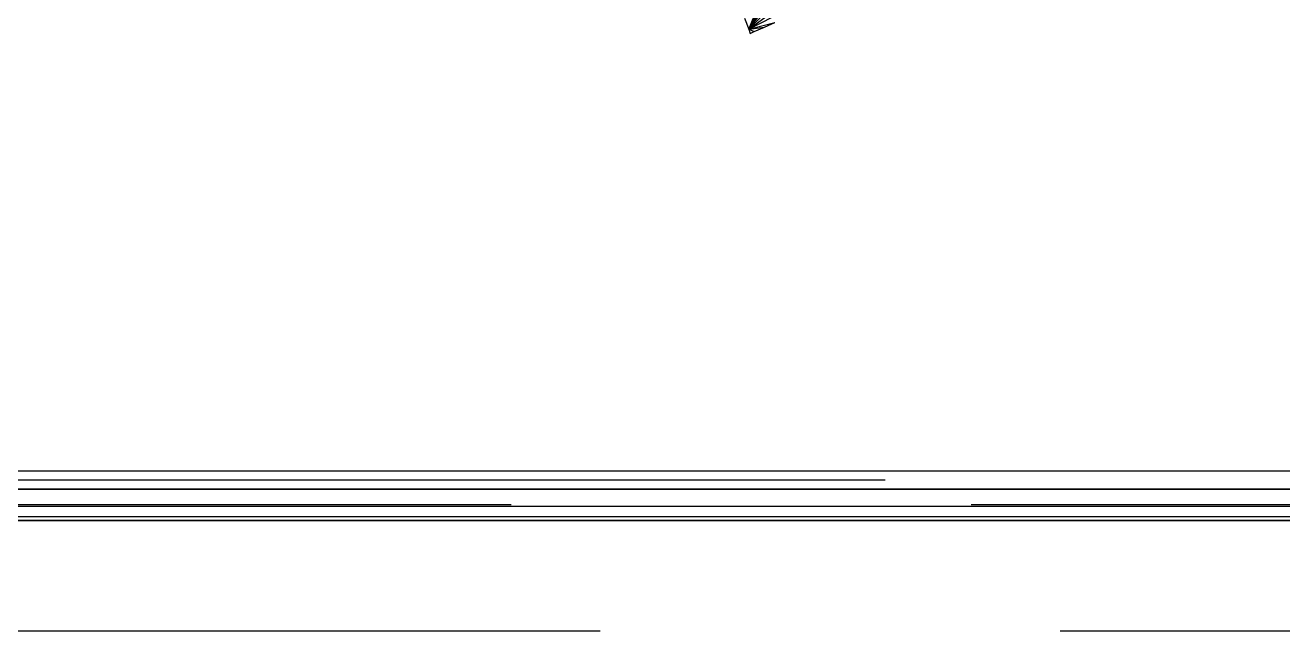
# Model space of a CAD drawing. Extents: x -23.2 to 18.8, y -18.4 to 11.3.
# Drawn here: x -4.684 to -4, y -1.239 to -0.909 of the extents above; entities that cross this region are included whole.
import ezdxf

# ---------------------------------------------------------------- set-up
doc = ezdxf.new("R2010")
doc.units = 0
doc.linetypes.add('Dashed', pattern=[0.75, 0.5, -0.25])
for name, color, linetype in [('EJE_MUROS', 8, 'Continuous'), ('FURNISHINGELEMENT', 8, 'Continuous'), ('LOSAS', 3, 'Continuous'), ('MUROS', 7, 'Continuous'), ('VIGAS', 5, 'Continuous')]:
    doc.layers.add(name, color=color, linetype=linetype)

msp = doc.modelspace()

# ---------------------------------------------------------------- linework, layer by layer
at = {"layer": 'EJE_MUROS', "linetype": 'Dashed'}
for p, q in [((-4.71616, -1.15658), (-2.16616, -1.15658)), ((-2.16955, -1.17008), (-4.73616, -1.17008)), ((-4.87116, -1.23858), (-2.18659, -1.23858))]:
    msp.add_line(p, q, dxfattribs=at)
at = {"layer": 'FURNISHINGELEMENT'}
for p, q in [((-4.29035, -0.91152, 3.95257), (-4.25675, -0.83049, 3.92569)), ((-4.29035, -0.91152, 3.95257), (-4.25266, -0.83634, 3.92776)), ((-4.29035, -0.91152, 3.95257), (-4.25071, -0.84253, 3.93043)), ((-4.29035, -0.91152, 3.95257), (-4.2503, -0.84994, 3.93367)), ((-4.29035, -0.91152, 3.95257), (-4.25072, -0.85977, 3.93755)), ((-4.29035, -0.91152, 3.95257), (-4.25224, -0.8728, 3.94267)), ((-4.29035, -0.91152, 3.95257), (-4.25607, -0.88633, 3.94829)), ((-4.29035, -0.91152, 3.95257), (-4.26459, -0.89826, 3.95445)), ((-4.29264, -0.90553, 3.95082), (-4.29035, -0.91152, 3.95257)), ((-4.29264, -0.90553, 3.95082), (-4.29035, -0.91152, 3.95257)), ((-4.29264, -0.90553, 3.95082), (-4.29035, -0.91152, 3.95257)), ((-4.29264, -0.90553, 3.95082), (-4.29035, -0.91152, 3.95257)), ((-4.29264, -0.90553, 3.95082), (-4.29035, -0.91152, 3.95257)), ((-4.29264, -0.90553, 3.95082), (-4.29035, -0.91152, 3.95257)), ((-4.29264, -0.90553, 3.95082), (-4.29035, -0.91152, 3.95257)), ((-4.29264, -0.90553, 3.95082), (-4.29035, -0.91152, 3.95257)), ((-4.29264, -0.90553, 3.95082), (-4.29035, -0.91152, 3.95257)), ((-4.29264, -0.90553, 3.95082), (-4.29035, -0.91152, 3.95257)), ((-4.29264, -0.90553, 3.95082), (-4.29035, -0.91152, 3.95257)), ((-4.29264, -0.90553, 3.95082), (-4.29035, -0.91152, 3.95257)), ((-4.29035, -0.91152, 3.95257), (-4.27626, -0.90787, 3.95689)), ((-4.28177, -0.91046, 3.95606), (-4.27626, -0.90787, 3.95689)), ((-4.28177, -0.91046, 3.95606), (-4.27626, -0.90787, 3.95689)), ((-4.28177, -0.91046, 3.95606), (-4.27626, -0.90787, 3.95689)), ((-4.29035, -0.91152, 3.95257), (-4.28177, -0.91046, 3.95606)), ((-4.29035, -0.91152, 3.95257), (-4.28748, -0.91286, 3.95403)), ((-4.29035, -0.91152, 3.95257), (-4.2896, -0.91396, 3.95308)), ((-4.2896, -0.91396, 3.95308), (-4.28748, -0.91286, 3.95403)), ((-4.28748, -0.91286, 3.95403), (-4.28177, -0.91046, 3.95606)), ((-4.28748, -0.91286, 3.95403), (-4.28177, -0.91046, 3.95606))]:
    msp.add_line(p, q, dxfattribs=at)
at = {"layer": 'LOSAS'}
msp.add_line((-2.17155, -1.17108), (-4.73616, -1.17108), dxfattribs=at)
at = {"layer": 'MUROS'}
for p, q in [((-4.71616, -1.15158), (-2.16616, -1.15158)), ((-4.73616, -1.16158), (-2.16955, -1.16158)), ((-2.16616, -1.16158), (-4.71616, -1.16158)), ((-4.87116, -1.17858), (-2.18659, -1.17858)), ((-2.16955, -1.17858), (-4.73616, -1.17858))]:
    msp.add_line(p, q, dxfattribs=at)
at = {"layer": 'VIGAS'}
msp.add_line((0.72384, -1.17658), (-4.72116, -1.17658), dxfattribs=at)

doc.saveas('drawing.dxf')
